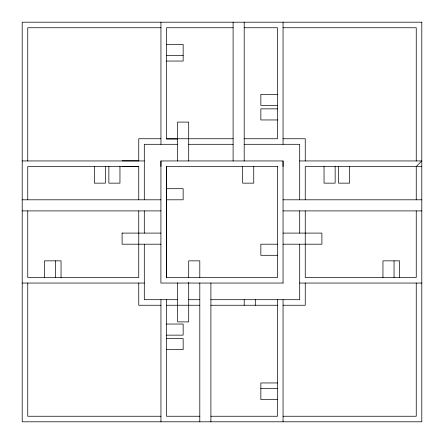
<?xml version="1.0" encoding="UTF-8"?>
<svg xmlns="http://www.w3.org/2000/svg" width="444" height="444" viewBox="0 0 444 444"><rect width="100%" height="100%" fill="white"/><g stroke="black" fill="none" stroke-linecap="round" stroke-linejoin="round"><path stroke-width="0.67" d="M283.106 283.05L160.894 283.05L160.95 160.95L283.05 160.95L283.05 166.5M160.95 27.75L27.75 27.75L27.75 160.95M233.1 27.75L166.5 27.75L166.5 139.033L177.656 139.033M244.2 27.75L277.5 27.75L277.5 138.75L244.2 138.75M283.05 27.75L416.25 27.75L416.25 160.95M166.5 44.4L183.15 44.4L183.15 61.05L166.5 61.05M166.5 55.5L183.15 55.5M277.5 94.35L260.85 94.35L260.85 105.45L277.5 105.45M277.5 108.858L260.85 108.858L260.85 119.958L277.5 119.958M160.95 138.75L138.75 138.75L138.75 160.95M166.5 138.756L233.1 138.75M283.05 138.75L305.25 138.75L305.25 160.95M177.656 144.3L144.3 144.3L144.3 199.8M188.7 144.3L233.1 144.3M244.2 144.3L299.7 144.3L299.7 199.8M122.1 160.839L138.75 160.839M22.2 160.95L144.3 160.95M299.7 160.95L421.8 160.95L416.25 166.5L416.25 199.8M138.75 166.5L27.75 166.5L27.75 199.8M160.894 166.5L160.95 160.95M421.8 166.5L305.25 166.5L305.25 199.8M166.5 188.7L183.15 188.7L183.15 199.8L166.5 199.8M22.2 199.8L160.95 199.8M283.05 199.8L421.8 199.8M22.2 210.9L160.95 210.9M283.05 210.9L421.8 210.9M122.1 233.1L160.95 233.1M283.05 233.1L321.9 233.1L321.9 244.2L283.05 244.2M160.95 244.2L122.1 244.2L122.1 232.956M277.5 244.2L260.85 244.2L260.85 255.3L277.5 255.3M22.2 283.05L144.3 283.05M299.7 283.05L421.8 283.05M177.6 299.7L144.3 299.7L144.3 244.2M188.7 299.7L199.8 299.7M210.9 299.7L299.7 299.7L299.7 244.2M160.95 305.25L138.75 305.25L138.75 283.05M166.5 305.25L199.8 305.25M210.9 305.25L277.5 305.25M283.05 305.25L305.25 305.25L305.25 283.05M166.5 324.042L183.15 324.042L183.15 335.142L166.5 335.142M166.5 338.55L183.15 338.55L183.15 349.65L166.5 349.65M277.5 382.95L260.85 382.95L260.85 399.6L277.5 399.6M260.85 388.5L277.5 388.5M160.95 416.25L27.75 416.25L27.75 283.05M199.8 416.25L166.5 416.25L166.5 299.7M210.9 416.25L277.5 416.25L277.5 299.7M283.05 416.25L416.25 416.25L416.25 283.05M416.25 210.9L416.25 277.5L305.25 277.5L305.25 210.9M399.6 277.5L399.6 260.85L382.95 260.85L382.95 277.5M394.05 260.85L394.05 277.5M349.65 166.5L349.65 183.15L338.55 183.15L338.55 166.5M335.142 166.5L335.142 183.15L324.042 183.15L324.042 166.5M299.7 210.9L299.7 233.1M283.05 22.2L283.05 144.3M283.05 160.95L283.05 283.05M283.05 299.7L283.05 421.8M255.3 299.7L255.3 305.25M253.746 166.5L253.746 183.15L242.646 183.15L242.646 166.5M244.2 22.2L244.2 160.95M244.2 299.7L244.2 305.25M233.1 22.2L233.1 160.95M210.9 283.05L210.9 421.8M199.8 277.5L199.8 260.85L188.7 260.85L188.7 277.5M199.8 283.05L199.8 421.8M188.7 160.95L188.7 122.1L177.6 122.1L177.6 160.95M188.7 282.356L188.7 321.9L177.6 321.9L177.6 282.884M166.5 166.5L166.5 277.5M160.95 22.2L160.95 144.3M160.95 299.7L160.95 421.8M144.3 210.9L144.3 233.1M138.75 199.8L138.75 166.389L122.1 166.5M138.75 210.9L138.75 277.5L27.75 277.5L27.75 210.9M119.958 166.5L119.958 183.15L108.858 183.15L108.858 166.5M105.45 166.5L105.45 183.15L94.35 183.15L94.35 166.5M61.05 277.5L61.05 260.85L44.4 260.85L44.4 277.5M55.5 260.85L55.5 277.5M421.8 22.2L22.2 22.2L22.2 421.8L421.8 421.8L421.8 22.2M277.5 166.5L166.445 166.5L166.445 277.5L277.5 277.5L277.5 166.5"/></g></svg>
